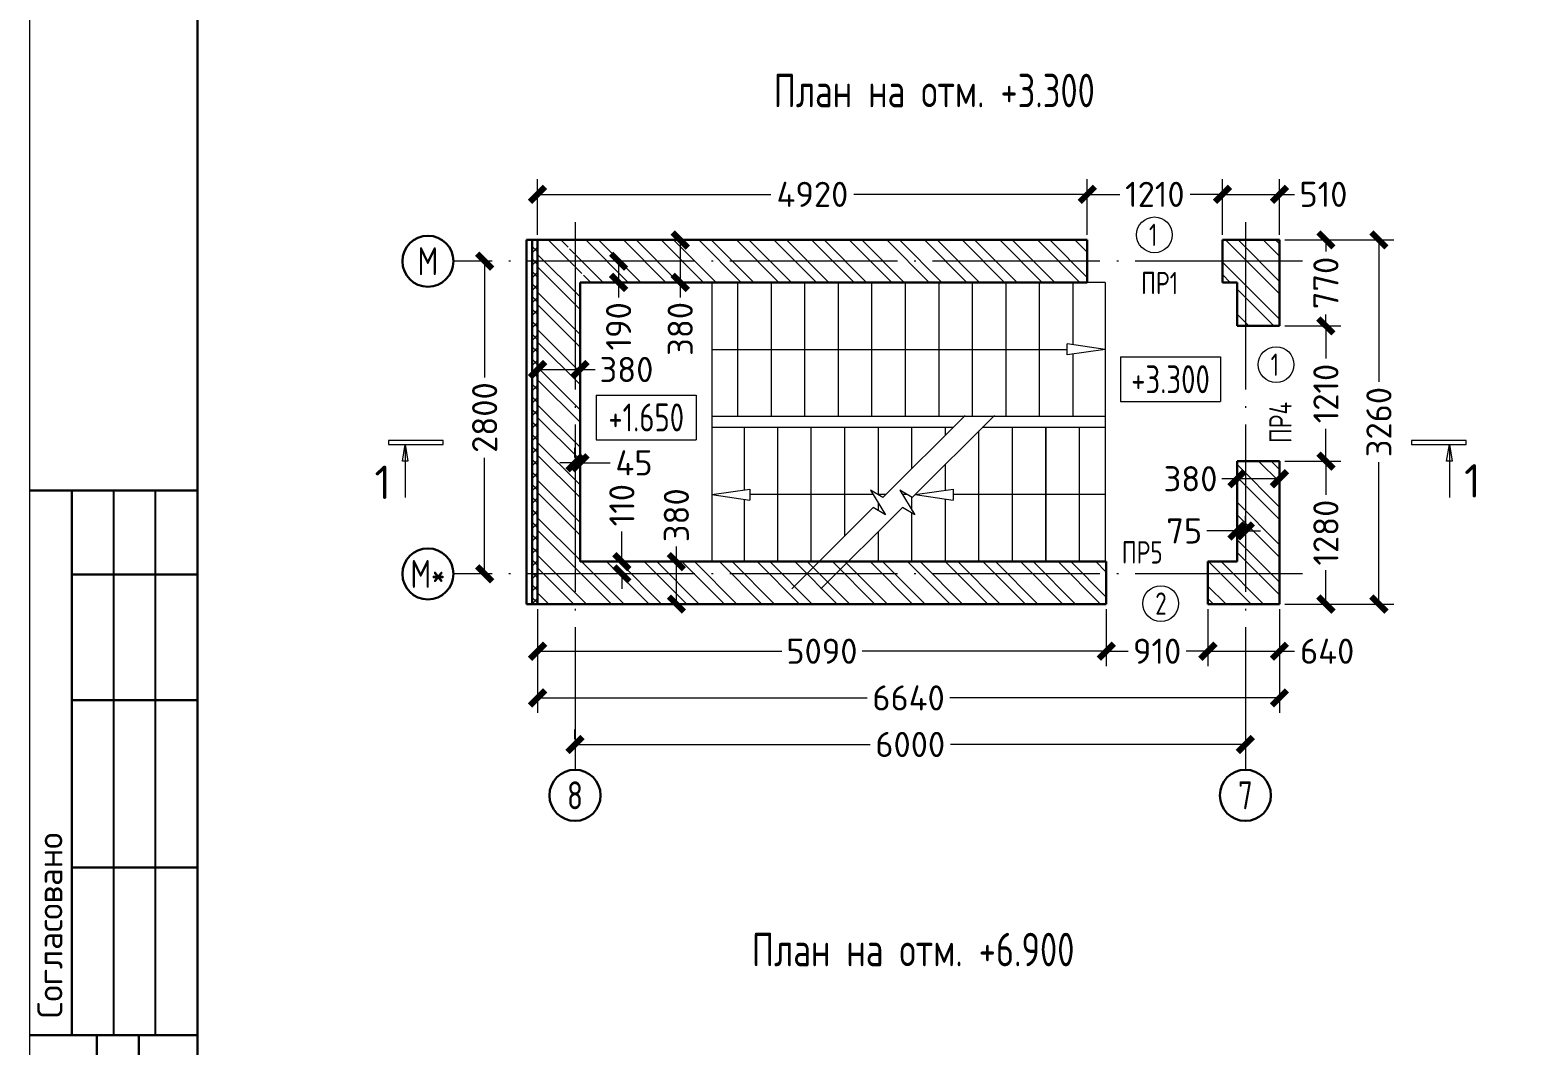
# Model space of a CAD drawing. Extents: x -965262 to 1142518, y -357520 to 71675.
# Drawn here: x 987468 to 1005326, y -231200 to -219070 of the extents above; entities that cross this region are included whole.
import ezdxf

# ---------------------------------------------------------------- set-up
doc = ezdxf.new("R2010")
doc.units = 0
doc.header["$LTSCALE"] = 10
doc.linetypes.add('DOTE', pattern=[2.42, 2, -0.2, 0.02, -0.2])
doc.layers.get('0').update_dxf_attribs({"linetype": 'CONTINUOUS', "lineweight": 30})
doc.layers.get('Defpoints').update_dxf_attribs({"linetype": 'CONTINUOUS'})
doc.layers.add('DOTE', color=7, linetype='DOTE', lineweight=9)
doc.styles.add('GOST 2.304', font='isocpeur.ttf', dxfattribs={"width": 0.75, "height": 250})
doc.styles.get("Standard").update_dxf_attribs({"font": 'isocpeur.ttf', "height": 300})
doc.dimstyles.get("Standard").update_dxf_attribs({"dimscale": 100, "dimtxt": 300, "dimasz": 1.8, "dimexe": 1.8, "dimexo": 0.625, "dimgap": 0.9, "dimtad": 0, "dimdec": 0, "dimzin": 0, "dimdsep": 46, "dimtxsty": 'Standard', "dimblk": 'ARCHTICK', "dimcen": 0.9, "dimclrd": 256, "dimclre": 256, "dimclrt": 256, "dimadec": 0, "dimazin": 0, "dimtfac": 1, "dimtdec": 0, "dimtofl": 0, "dimtmove": 0, "dimatfit": 3, "dimfxl": 1, "dimtolj": 1, "dimtzin": 0, "dimlwd": 15, "dimlwe": 15, "dimarcsym": 0})

# ---------------------------------------------------------------- blocks, each defined once
blk = doc.blocks.new('_ArchTick')
at = {"color": 0, "linetype": 'ByBlock', "lineweight": 0, "const_width": 0.4}
blk.add_lwpolyline([(-0.5, -0.5), (0.5, 0.5)], dxfattribs=at)
blk = doc.blocks.new('*D2261')
at = {"lineweight": 15, "transparency": 16777216}
for p, q in [((995172, -221581), (995055, -221581)), ((995235, -221581), (995235, -222088)), ((995172, -222088), (995055, -222088)), ((995235, -222088), (995235, -222268))]:
    blk.add_line(p, q, dxfattribs=at)
at = {"layer": 'Defpoints', "color": 0, "lineweight": 15, "transparency": 16777216}
for p in [(995235, -221581), (995235, -221581), (995235, -222088)]:
    blk.add_point(p, dxfattribs=at)
at = {"lineweight": 15, "transparency": 16777216, "xscale": 180, "yscale": 180, "zscale": 180}
for p, rotation in [((995235, -221581), 90), ((995235, -222088), 270)]:
    blk.add_blockref('_ArchTick', p, dxfattribs=dict(at, rotation=rotation))
at = {"lineweight": 15, "transparency": 16777216, "insert": (995235, -222643), "char_height": 300, "attachment_point": 5, "rotation": 90}
blk.add_mtext('\\A1;380', dxfattribs=at)
blk = doc.blocks.new('*D2291')
at = {"lineweight": 15, "transparency": 16777216}
for p, q in [((994437, -221834), (994319, -221834)), ((994499, -221834), (994499, -222087)), ((994437, -222087), (994319, -222087)), ((994499, -222087), (994499, -222267))]:
    blk.add_line(p, q, dxfattribs=at)
at = {"layer": 'Defpoints', "color": 0, "lineweight": 15, "transparency": 16777216}
for p in [(994499, -221834), (994499, -221834), (994499, -222087)]:
    blk.add_point(p, dxfattribs=at)
at = {"lineweight": 15, "transparency": 16777216, "xscale": 180, "yscale": 180, "zscale": 180}
for p, rotation in [((994499, -221834), 90), ((994499, -222087), 270)]:
    blk.add_blockref('_ArchTick', p, dxfattribs=dict(at, rotation=rotation))
at = {"lineweight": 15, "transparency": 16777216, "insert": (994499, -222612), "char_height": 300, "attachment_point": 5, "rotation": 90}
blk.add_mtext('\\A1;190', dxfattribs=at)
blk = doc.blocks.new('*D2292')
at = {"lineweight": 15, "transparency": 16777216}
for p, q in [((994538, -225424), (994538, -225064)), ((994476, -225424), (994358, -225424)), ((994476, -225570), (994358, -225570)), ((994538, -225570), (994538, -225750))]:
    blk.add_line(p, q, dxfattribs=at)
at = {"layer": 'Defpoints', "color": 0, "lineweight": 15, "transparency": 16777216}
for p in [(994538, -225424), (994538, -225424), (994538, -225570, -4350)]:
    blk.add_point(p, dxfattribs=at)
at = {"lineweight": 15, "transparency": 16777216, "xscale": 180, "yscale": 180, "zscale": 180}
for p, rotation in [((994538, -225424), 270), ((994538, -225570), 90)]:
    blk.add_blockref('_ArchTick', p, dxfattribs=dict(at, rotation=rotation))
at = {"lineweight": 15, "transparency": 16777216, "insert": (994538, -224749), "char_height": 300, "attachment_point": 5, "rotation": 90}
blk.add_mtext('\\A1;110', dxfattribs=at)
blk = doc.blocks.new('*D2295')
at = {"lineweight": 15, "transparency": 16777216}
for p, q in [((993531, -223065), (993531, -222948)), ((994038, -223065), (994038, -222948)), ((993531, -223128), (994038, -223128)), ((994038, -223128), (994218, -223128))]:
    blk.add_line(p, q, dxfattribs=at)
at = {"layer": 'Defpoints', "color": 0, "lineweight": 15, "transparency": 16777216}
for p in [(993531, -223128), (993531, -223128), (994038, -223128)]:
    blk.add_point(p, dxfattribs=at)
at = {"lineweight": 15, "transparency": 16777216, "xscale": 180, "yscale": 180, "zscale": 180, "rotation": 180}
blk.add_blockref('_ArchTick', (993531, -223128), dxfattribs=at)
at = {"lineweight": 15, "transparency": 16777216, "xscale": 180, "yscale": 180, "zscale": 180}
blk.add_blockref('_ArchTick', (994038, -223128), dxfattribs=at)
at = {"lineweight": 15, "transparency": 16777216, "insert": (994593, -223128), "char_height": 300, "attachment_point": 5}
blk.add_mtext('\\A1;380', dxfattribs=at)
blk = doc.blocks.new('*D2293')
at = {"lineweight": 15, "ltscale": 10, "transparency": 16777216}
for p, q in [((1001885, -224995), (1001885, -224877)), ((1001985, -224995), (1001985, -224877)), ((1001885, -225057), (1001525, -225057)), ((1001985, -225057), (1002165, -225057))]:
    blk.add_line(p, q, dxfattribs=at)
at = {"layer": 'Defpoints', "color": 0, "lineweight": 15, "ltscale": 10, "transparency": 16777216}
for p in [(1001885, -225057), (1001985, -225057), (1001985, -225057)]:
    blk.add_point(p, dxfattribs=at)
at = {"lineweight": 15, "ltscale": 10, "transparency": 16777216, "xscale": 180, "yscale": 180, "zscale": 180}
blk.add_blockref('_ArchTick', (1001885, -225057), dxfattribs=at)
at = {"lineweight": 15, "ltscale": 10, "transparency": 16777216, "xscale": 180, "yscale": 180, "zscale": 180, "rotation": 180}
blk.add_blockref('_ArchTick', (1001985, -225057), dxfattribs=at)
at = {"lineweight": 15, "ltscale": 10, "transparency": 16777216, "insert": (1001255, -225057), "char_height": 300, "attachment_point": 5}
blk.add_mtext('\\A1;75', dxfattribs=at)
blk = doc.blocks.new('*D2296')
at = {"lineweight": 15, "ltscale": 10, "transparency": 16777216}
for p, q in [((993978, -224180), (993978, -224063)), ((994038, -224180), (994038, -224063)), ((993978, -224243), (993798, -224243)), ((994038, -224243), (994398, -224243))]:
    blk.add_line(p, q, dxfattribs=at)
at = {"layer": 'Defpoints', "color": 0, "lineweight": 15, "ltscale": 10, "transparency": 16777216}
for p in [(993978, -224243), (994038, -224243), (994038, -224243)]:
    blk.add_point(p, dxfattribs=at)
at = {"lineweight": 15, "ltscale": 10, "transparency": 16777216, "xscale": 180, "yscale": 180, "zscale": 180}
blk.add_blockref('_ArchTick', (993978, -224243), dxfattribs=at)
at = {"lineweight": 15, "ltscale": 10, "transparency": 16777216, "xscale": 180, "yscale": 180, "zscale": 180, "rotation": 180}
blk.add_blockref('_ArchTick', (994038, -224243), dxfattribs=at)
at = {"lineweight": 15, "ltscale": 10, "transparency": 16777216, "insert": (994683, -224243), "char_height": 300, "attachment_point": 5}
blk.add_mtext('\\A1;45', dxfattribs=at)
blk = doc.blocks.new('*D2297')
at = {"lineweight": 15, "transparency": 16777216}
for p, q in [((1002455, -224223), (1003127, -224223)), ((1002947, -224223), (1002947, -224627)), ((1002947, -225931), (1002947, -225527)), ((1002455, -225931), (1003127, -225931))]:
    blk.add_line(p, q, dxfattribs=at)
at = {"layer": 'Defpoints', "color": 0, "lineweight": 15, "transparency": 16777216}
for p in [(1002392, -224223, -2413), (1002947, -224223), (1002392, -225931, -2413)]:
    blk.add_point(p, dxfattribs=at)
at = {"lineweight": 15, "transparency": 16777216, "xscale": 180, "yscale": 180, "zscale": 180}
for p, rotation in [((1002947, -224223), 90), ((1002947, -225931), 270)]:
    blk.add_blockref('_ArchTick', p, dxfattribs=dict(at, rotation=rotation))
at = {"lineweight": 15, "transparency": 16777216, "insert": (1002947, -225077), "char_height": 300, "attachment_point": 5, "rotation": 90}
blk.add_mtext('\\A1;1280', dxfattribs=at)
blk = doc.blocks.new('*D2303')
at = {"lineweight": 15, "ltscale": 10, "transparency": 16777216}
for p, q in [((993531, -221518), (993531, -220855)), ((1000097, -221518), (1000097, -220855)), ((993531, -221035), (996319, -221035)), ((1000097, -221035), (997309, -221035))]:
    blk.add_line(p, q, dxfattribs=at)
at = {"layer": 'Defpoints', "color": 0, "lineweight": 15, "ltscale": 10, "transparency": 16777216}
for p in [(1000097, -221035), (993531, -221580, -2413), (1000097, -221580)]:
    blk.add_point(p, dxfattribs=at)
at = {"lineweight": 15, "ltscale": 10, "transparency": 16777216, "xscale": 180, "yscale": 180, "zscale": 180, "rotation": 180}
blk.add_blockref('_ArchTick', (993531, -221035), dxfattribs=at)
at = {"lineweight": 15, "ltscale": 10, "transparency": 16777216, "xscale": 180, "yscale": 180, "zscale": 180}
blk.add_blockref('_ArchTick', (1000097, -221035), dxfattribs=at)
at = {"lineweight": 15, "ltscale": 10, "transparency": 16777216, "insert": (996814, -221035), "char_height": 300, "attachment_point": 5}
blk.add_mtext('\\A1;4920', dxfattribs=at)
blk = doc.blocks.new('*D2300')
at = {"lineweight": 15, "ltscale": 10, "transparency": 16777216}
for p, q in [((1002455, -221580), (1003760, -221580)), ((1003580, -221580), (1003580, -223276)), ((1003580, -225931), (1003580, -224236)), ((1002455, -225931), (1003760, -225931))]:
    blk.add_line(p, q, dxfattribs=at)
at = {"layer": 'Defpoints', "color": 0, "lineweight": 15, "ltscale": 10, "transparency": 16777216}
for p in [(1002392, -221580, -2413), (1003580, -221580), (1002392, -225931, -2413)]:
    blk.add_point(p, dxfattribs=at)
at = {"lineweight": 15, "ltscale": 10, "transparency": 16777216, "xscale": 180, "yscale": 180, "zscale": 180}
for p, rotation in [((1003580, -221580), 90), ((1003580, -225931), 270)]:
    blk.add_blockref('_ArchTick', p, dxfattribs=dict(at, rotation=rotation))
at = {"lineweight": 15, "ltscale": 10, "transparency": 16777216, "insert": (1003580, -223756), "char_height": 300, "attachment_point": 5, "rotation": 90}
blk.add_mtext('\\A1;3260', dxfattribs=at)
blk = doc.blocks.new('*D2301')
at = {"lineweight": 15, "ltscale": 10, "transparency": 16777216}
for p, q in [((1001711, -221518), (1001711, -220855)), ((1002392, -221518), (1002392, -220855)), ((1001711, -221035), (1002392, -221035)), ((1002392, -221035), (1002572, -221035))]:
    blk.add_line(p, q, dxfattribs=at)
at = {"layer": 'Defpoints', "color": 0, "lineweight": 15, "ltscale": 10, "transparency": 16777216}
for p in [(1001711, -221035), (1001711, -221580, -2413), (1002392, -221580, -2413)]:
    blk.add_point(p, dxfattribs=at)
at = {"lineweight": 15, "ltscale": 10, "transparency": 16777216, "xscale": 180, "yscale": 180, "zscale": 180, "rotation": 180}
blk.add_blockref('_ArchTick', (1001711, -221035), dxfattribs=at)
at = {"lineweight": 15, "ltscale": 10, "transparency": 16777216, "xscale": 180, "yscale": 180, "zscale": 180}
blk.add_blockref('_ArchTick', (1002392, -221035), dxfattribs=at)
at = {"lineweight": 15, "ltscale": 10, "transparency": 16777216, "insert": (1002917, -221035), "char_height": 300, "attachment_point": 5}
blk.add_mtext('\\A1;510', dxfattribs=at)
blk = doc.blocks.new('*D2262')
at = {"lineweight": 15, "transparency": 16777216}
for p, q in [((992836, -221834), (992719, -221834)), ((992899, -221834), (992899, -223222)), ((992899, -225570), (992899, -224182)), ((992836, -225570), (992719, -225570))]:
    blk.add_line(p, q, dxfattribs=at)
at = {"layer": 'Defpoints', "color": 0, "lineweight": 15, "transparency": 16777216}
for p in [(992899, -221834), (992899, -225570), (992899, -225570)]:
    blk.add_point(p, dxfattribs=at)
at = {"lineweight": 15, "transparency": 16777216, "xscale": 180, "yscale": 180, "zscale": 180}
for p, rotation in [((992899, -221834), 90), ((992899, -225570), 270)]:
    blk.add_blockref('_ArchTick', p, dxfattribs=dict(at, rotation=rotation))
at = {"lineweight": 15, "transparency": 16777216, "insert": (992899, -223702), "char_height": 300, "attachment_point": 5, "rotation": 90}
blk.add_mtext('\\A1;2800', dxfattribs=at)
blk = doc.blocks.new('*D2304')
at = {"lineweight": 15, "transparency": 16777216}
for p, q in [((993978, -227546), (993978, -227428)), ((993978, -227608), (997502, -227608)), ((1001985, -227608), (998462, -227608)), ((1001985, -227664), (1001985, -227788))]:
    blk.add_line(p, q, dxfattribs=at)
at = {"layer": 'Defpoints', "color": 0, "lineweight": 15, "transparency": 16777216}
for p in [(993978, -227608), (1001985, -227602), (1001985, -227608)]:
    blk.add_point(p, dxfattribs=at)
at = {"lineweight": 15, "transparency": 16777216, "xscale": 180, "yscale": 180, "zscale": 180, "rotation": 180}
blk.add_blockref('_ArchTick', (993978, -227608), dxfattribs=at)
at = {"lineweight": 15, "transparency": 16777216, "xscale": 180, "yscale": 180, "zscale": 180}
blk.add_blockref('_ArchTick', (1001985, -227608), dxfattribs=at)
at = {"lineweight": 15, "transparency": 16777216, "insert": (997982, -227608), "char_height": 300, "attachment_point": 5}
blk.add_mtext('\\A1;6000', dxfattribs=at)
blk = doc.blocks.new('*D2305')
at = {"lineweight": 15, "ltscale": 10, "transparency": 16777216}
for p, q in [((993531, -225993), (993531, -226674)), ((1000324, -225993), (1000324, -226674)), ((993531, -226494), (996447, -226494)), ((1000324, -226494), (997407, -226494))]:
    blk.add_line(p, q, dxfattribs=at)
at = {"layer": 'Defpoints', "color": 0, "lineweight": 15, "ltscale": 10, "transparency": 16777216}
for p in [(993531, -225931, -2413), (1000324, -225931, -2413), (1000324, -226494)]:
    blk.add_point(p, dxfattribs=at)
at = {"lineweight": 15, "ltscale": 10, "transparency": 16777216, "xscale": 180, "yscale": 180, "zscale": 180, "rotation": 180}
blk.add_blockref('_ArchTick', (993531, -226494), dxfattribs=at)
at = {"lineweight": 15, "ltscale": 10, "transparency": 16777216, "xscale": 180, "yscale": 180, "zscale": 180}
blk.add_blockref('_ArchTick', (1000324, -226494), dxfattribs=at)
at = {"lineweight": 15, "ltscale": 10, "transparency": 16777216, "insert": (996927, -226494), "char_height": 300, "attachment_point": 5}
blk.add_mtext('\\A1;5090', dxfattribs=at)
blk = doc.blocks.new('*D2302')
at = {"lineweight": 15, "ltscale": 10, "transparency": 16777216}
for p, q in [((1000097, -221518), (1000097, -220855)), ((1001711, -221518), (1001711, -220855)), ((1000097, -221035), (1000484, -221035)), ((1001711, -221035), (1001324, -221035))]:
    blk.add_line(p, q, dxfattribs=at)
at = {"layer": 'Defpoints', "color": 0, "lineweight": 15, "ltscale": 10, "transparency": 16777216}
for p in [(1000097, -221035), (1000097, -221580, -2413), (1001711, -221580, -2413)]:
    blk.add_point(p, dxfattribs=at)
at = {"lineweight": 15, "ltscale": 10, "transparency": 16777216, "xscale": 180, "yscale": 180, "zscale": 180, "rotation": 180}
blk.add_blockref('_ArchTick', (1000097, -221035), dxfattribs=at)
at = {"lineweight": 15, "ltscale": 10, "transparency": 16777216, "xscale": 180, "yscale": 180, "zscale": 180}
blk.add_blockref('_ArchTick', (1001711, -221035), dxfattribs=at)
at = {"lineweight": 15, "ltscale": 10, "transparency": 16777216, "insert": (1000904, -221035), "char_height": 300, "attachment_point": 5}
blk.add_mtext('\\A1;1210', dxfattribs=at)
blk = doc.blocks.new('*D2307')
at = {"lineweight": 15, "ltscale": 10, "transparency": 16777216}
for p, q in [((1001538, -225993), (1001538, -226674)), ((1002392, -225993), (1002392, -226674)), ((1001538, -226494), (1002392, -226494)), ((1002392, -226494), (1002572, -226494))]:
    blk.add_line(p, q, dxfattribs=at)
at = {"layer": 'Defpoints', "color": 0, "lineweight": 15, "ltscale": 10, "transparency": 16777216}
for p in [(1001538, -225931, -2413), (1002392, -225931, -2413), (1002392, -226494)]:
    blk.add_point(p, dxfattribs=at)
at = {"lineweight": 15, "ltscale": 10, "transparency": 16777216, "xscale": 180, "yscale": 180, "zscale": 180, "rotation": 180}
blk.add_blockref('_ArchTick', (1001538, -226494), dxfattribs=at)
at = {"lineweight": 15, "ltscale": 10, "transparency": 16777216, "xscale": 180, "yscale": 180, "zscale": 180}
blk.add_blockref('_ArchTick', (1002392, -226494), dxfattribs=at)
at = {"lineweight": 15, "ltscale": 10, "transparency": 16777216, "insert": (1002962, -226494), "char_height": 300, "attachment_point": 5}
blk.add_mtext('\\A1;640', dxfattribs=at)
blk = doc.blocks.new('*D2308')
at = {"lineweight": 15, "ltscale": 10, "transparency": 16777216}
for p, q in [((993531, -225993), (993531, -227232)), ((1002392, -225993), (1002392, -227232)), ((993531, -227052), (997467, -227052)), ((1002392, -227052), (998457, -227052))]:
    blk.add_line(p, q, dxfattribs=at)
at = {"layer": 'Defpoints', "color": 0, "lineweight": 15, "ltscale": 10, "transparency": 16777216}
for p in [(993531, -225931, -2413), (1002392, -225931, -2413), (1002392, -227052)]:
    blk.add_point(p, dxfattribs=at)
at = {"lineweight": 15, "ltscale": 10, "transparency": 16777216, "xscale": 180, "yscale": 180, "zscale": 180, "rotation": 180}
blk.add_blockref('_ArchTick', (993531, -227052), dxfattribs=at)
at = {"lineweight": 15, "ltscale": 10, "transparency": 16777216, "xscale": 180, "yscale": 180, "zscale": 180}
blk.add_blockref('_ArchTick', (1002392, -227052), dxfattribs=at)
at = {"lineweight": 15, "ltscale": 10, "transparency": 16777216, "insert": (997962, -227052), "char_height": 300, "attachment_point": 5}
blk.add_mtext('\\A1;6640', dxfattribs=at)
blk = doc.blocks.new('*D2260')
at = {"lineweight": 15, "transparency": 16777216}
for p, q in [((995189, -225424), (995189, -225244)), ((995126, -225424), (995009, -225424)), ((995189, -225931), (995189, -225424)), ((995126, -225931), (995009, -225931))]:
    blk.add_line(p, q, dxfattribs=at)
at = {"layer": 'Defpoints', "color": 0, "lineweight": 15, "transparency": 16777216}
for p in [(995189, -225424), (995189, -225931), (995189, -225931)]:
    blk.add_point(p, dxfattribs=at)
at = {"lineweight": 15, "transparency": 16777216, "xscale": 180, "yscale": 180, "zscale": 180}
for p, rotation in [((995189, -225424), 90), ((995189, -225931), 270)]:
    blk.add_blockref('_ArchTick', p, dxfattribs=dict(at, rotation=rotation))
at = {"lineweight": 15, "transparency": 16777216, "insert": (995189, -224869), "char_height": 300, "attachment_point": 5, "rotation": 90}
blk.add_mtext('\\A1;380', dxfattribs=at)
blk = doc.blocks.new('*D2294')
at = {"lineweight": 15, "ltscale": 10, "transparency": 16777216}
for p, q in [((1001885, -224370), (1001885, -224253)), ((1002392, -224370), (1002392, -224253)), ((1001885, -224433), (1001705, -224433)), ((1002392, -224433), (1001885, -224433))]:
    blk.add_line(p, q, dxfattribs=at)
at = {"layer": 'Defpoints', "color": 0, "lineweight": 15, "ltscale": 10, "transparency": 16777216}
for p in [(1001885, -224433), (1001885, -224433), (1002392, -224433)]:
    blk.add_point(p, dxfattribs=at)
at = {"lineweight": 15, "ltscale": 10, "transparency": 16777216, "xscale": 180, "yscale": 180, "zscale": 180, "rotation": 180}
blk.add_blockref('_ArchTick', (1001885, -224433), dxfattribs=at)
at = {"lineweight": 15, "ltscale": 10, "transparency": 16777216, "xscale": 180, "yscale": 180, "zscale": 180}
blk.add_blockref('_ArchTick', (1002392, -224433), dxfattribs=at)
at = {"lineweight": 15, "ltscale": 10, "transparency": 16777216, "insert": (1001330, -224433), "char_height": 300, "attachment_point": 5}
blk.add_mtext('\\A1;380', dxfattribs=at)
blk = doc.blocks.new('*D2299')
at = {"lineweight": 15, "ltscale": 10, "transparency": 16777216}
for p, q in [((1002455, -221580), (1003127, -221580)), ((1002947, -221580), (1002947, -221719)), ((1002947, -222608), (1002947, -222469)), ((1002455, -222608), (1003127, -222608))]:
    blk.add_line(p, q, dxfattribs=at)
at = {"layer": 'Defpoints', "color": 0, "lineweight": 15, "ltscale": 10, "transparency": 16777216}
for p in [(1002392, -221580, -2413), (1002947, -221580), (1002392, -222608, -2413)]:
    blk.add_point(p, dxfattribs=at)
at = {"lineweight": 15, "ltscale": 10, "transparency": 16777216, "xscale": 180, "yscale": 180, "zscale": 180}
for p, rotation in [((1002947, -221580), 90), ((1002947, -222608), 270)]:
    blk.add_blockref('_ArchTick', p, dxfattribs=dict(at, rotation=rotation))
at = {"lineweight": 15, "ltscale": 10, "transparency": 16777216, "insert": (1002947, -222094), "char_height": 300, "attachment_point": 5, "rotation": 90}
blk.add_mtext('\\A1;770', dxfattribs=at)
blk = doc.blocks.new('*D2298')
at = {"lineweight": 15, "ltscale": 10, "transparency": 16777216}
for p, q in [((1002455, -222608), (1003127, -222608)), ((1002947, -222608), (1002947, -222995)), ((1002947, -224223), (1002947, -223835)), ((1002455, -224223), (1003127, -224223))]:
    blk.add_line(p, q, dxfattribs=at)
at = {"layer": 'Defpoints', "color": 0, "lineweight": 15, "ltscale": 10, "transparency": 16777216}
for p in [(1002392, -222608, -2413), (1002947, -222608), (1002392, -224223, -2413)]:
    blk.add_point(p, dxfattribs=at)
at = {"lineweight": 15, "ltscale": 10, "transparency": 16777216, "xscale": 180, "yscale": 180, "zscale": 180}
for p, rotation in [((1002947, -222608), 90), ((1002947, -224223), 270)]:
    blk.add_blockref('_ArchTick', p, dxfattribs=dict(at, rotation=rotation))
at = {"lineweight": 15, "ltscale": 10, "transparency": 16777216, "insert": (1002947, -223415), "char_height": 300, "attachment_point": 5, "rotation": 90}
blk.add_mtext('\\A1;1210', dxfattribs=at)
blk = doc.blocks.new('*D2306')
at = {"lineweight": 15, "ltscale": 10, "transparency": 16777216}
for p, q in [((1000324, -225993), (1000324, -226674)), ((1001538, -225993), (1001538, -226674)), ((1000324, -226494), (1000586, -226494)), ((1001538, -226494), (1001276, -226494))]:
    blk.add_line(p, q, dxfattribs=at)
at = {"layer": 'Defpoints', "color": 0, "lineweight": 15, "ltscale": 10, "transparency": 16777216}
for p in [(1000324, -225931, -2413), (1001538, -225931, -2413), (1001538, -226494)]:
    blk.add_point(p, dxfattribs=at)
at = {"lineweight": 15, "ltscale": 10, "transparency": 16777216, "xscale": 180, "yscale": 180, "zscale": 180, "rotation": 180}
blk.add_blockref('_ArchTick', (1000324, -226494), dxfattribs=at)
at = {"lineweight": 15, "ltscale": 10, "transparency": 16777216, "xscale": 180, "yscale": 180, "zscale": 180}
blk.add_blockref('_ArchTick', (1001538, -226494), dxfattribs=at)
at = {"lineweight": 15, "ltscale": 10, "transparency": 16777216, "insert": (1000931, -226494), "char_height": 300, "attachment_point": 5}
blk.add_mtext('\\A1;910', dxfattribs=at)

msp = doc.modelspace()

# ---------------------------------------------------------------- hatches: boundary and pattern name
at = {"lineweight": 15, "ltscale": 10}
h = msp.add_hatch(dxfattribs=at)
h.set_pattern_fill('ANSI37', color=256, scale=33.361392, style=0)
h.set_pattern_definition([(45, (1125398.93, -108373.64), (-74.89846, 74.89846), []), (135, (1125398.93, -108373.64), (-74.89846, -74.89846), [])])
h.paths.add_polyline_path([(993531.3, -221580.4), (993464.6, -221580.4), (993464.6, -221833.9), (993531.3, -221833.9)])
h.paths.add_polyline_path([(993531.3, -221833.9), (993464.6, -221833.9), (993464.6, -225570.4), (993531.3, -225570.4)])
h.paths.add_polyline_path([(993531.3, -225570.4), (993464.6, -225570.4), (993464.6, -225930.7), (993531.3, -225930.7)])
at = {"lineweight": 15}
h = msp.add_hatch(dxfattribs=at)
h.set_pattern_fill('ANSI32', color=256, scale=33.361392, angle=90, style=0)
h.set_pattern_definition([(135, (1125398.93, -96719.17), (-224.6954, -224.6954), []), (135, (1125398.93, -96569.37), (-224.6954, -224.6954), [])])
h.paths.add_polyline_path([(1001985.1, -221667.1), (1001818.2, -221667.1), (1001818.2, -221685.8), (1001979, -221685.8), (1001979, -221833.9), (1001985.1, -221833.9)], flags=0)
h.paths.add_polyline_path([(1002151.9, -221667.1), (1001985.1, -221667.1), (1001985.1, -221833.9), (1001991.1, -221833.9), (1001991.1, -221685.8), (1002151.9, -221685.8)], flags=0)
h.paths.add_polyline_path([(1001985.1, -221833.9), (1001979, -221833.9), (1001979, -221982), (1001818.2, -221982), (1001818.2, -222000.7), (1001985.1, -222000.7)], flags=0)
h.paths.add_polyline_path([(1002151.9, -221982), (1001991.1, -221982), (1001991.1, -221833.9), (1001985.1, -221833.9), (1001985.1, -222000.7), (1002151.9, -222000.7)], flags=0)
h.paths.add_polyline_path([(993978.3, -222421.1), (993531.3, -222421.1), (993531.3, -222434.4), (993978.3, -222434.4)], flags=16)
h.paths.add_polyline_path([(994038.4, -222421.1), (993978.3, -222421.1), (993978.3, -222434.4), (994038.4, -222434.4)], flags=17)
h.paths.add_polyline_path([(993978.3, -225076.6), (993531.3, -225076.6), (993531.3, -225090), (993978.3, -225090)], flags=16)
h.paths.add_polyline_path([(994038.4, -225076.6), (993978.3, -225076.6), (993978.3, -225090), (994038.4, -225090)], flags=17)
h.paths.add_polyline_path([(1002392.1, -223642.1), (1001985.1, -223642.1), (1001985.1, -223648.8), (1002392.1, -223648.8)], flags=17)
h.paths.add_polyline_path([(1001985.1, -223642.1), (1001885, -223642.1), (1001885, -223648.8), (1001985.1, -223648.8)], flags=16)
h.paths.add_polyline_path([(1002392.1, -225243.4), (1001985.1, -225243.4), (1001985.1, -225250.1), (1002392.1, -225250.1)], flags=17)
h.paths.add_polyline_path([(1001985.1, -225243.4), (1001885, -225243.4), (1001885, -225250.1), (1001985.1, -225250.1)], flags=16)
h.paths.add_polyline_path([(993531.3, -225930.7), (1002392.1, -225930.7), (1002392.1, -225243.4), (1001885, -225243.4), (1001885, -225423.6), (994038.4, -225423.6), (994038.4, -222087.5), (1001885, -222087.5), (1001885, -223642.1), (1002392.1, -223642.1), (1002392.1, -221580.4), (1002285.3, -221580.4), (993531.3, -221580.4)])
h.paths.add_polyline_path([(994145.1, -222000.7), (993811.5, -222000.7), (993811.5, -221982), (993945.6, -221982, 0.4142136), (993972.3, -221955.3), (993972.3, -221712.5, 0.4142136), (993945.6, -221685.8), (993811.5, -221685.8), (993811.5, -221667.1), (994145.1, -221667.1), (994145.1, -221685.8), (994011, -221685.8, 0.4142136), (993984.3, -221712.5), (993984.3, -221955.3, 0.4142136), (994011, -221982), (994145.1, -221982)], flags=16)
h.paths.add_polyline_path([(1001818.2, -222000.7), (1001818.2, -221982), (1001979, -221982), (1001979, -221685.8), (1001818.2, -221685.8), (1001818.2, -221667.1), (1002151.9, -221667.1), (1002151.9, -221685.8), (1001991.1, -221685.8), (1001991.1, -221982), (1002151.9, -221982), (1002151.9, -222000.7)], flags=16)
h.paths.add_polyline_path([(1002392.1, -223648.8), (1001885, -223648.8), (1001885, -223635.4), (1002392.1, -223635.4)], flags=17)
h.paths.add_polyline_path([(1001885, -225250.1), (1002392.1, -225250.1), (1002392.1, -223635.4), (1001885, -223635.4)], flags=17)
h.paths.add_polyline_path([(994038.4, -225090), (993531.3, -225090), (993531.3, -222421.1), (994038.4, -222421.1)])
h.paths.add_polyline_path([(994038.4, -225076.6), (993531.3, -225076.6), (993531.3, -222434.4), (994038.4, -222434.4)], flags=17)
h.paths.add_polyline_path([(1001711.5, -222087.5), (1000096.8, -222087.5), (1000096.8, -221580.4), (1001711.5, -221580.4)])
h.paths.add_polyline_path([(1001538, -225930.7), (1000323.7, -225930.7), (1000323.7, -225423.6), (1001538, -225423.6)])
h.paths.add_polyline_path([(1002392.1, -224222.6), (1001885, -224222.6), (1001885, -222607.9), (1002392.1, -222607.9)])

# ---------------------------------------------------------------- linework, layer by layer
at = {"extrusion": (0, 0, -1)}
for p, q in [((993397.8, -225930.7, 14151.9), (993397.8, -221580.4, 14151.9)), ((993464.6, -225930.7, 14151.9), (993464.6, -221580.4, 14151.9)), ((993531.3, -221580.4, 14151.9), (1000096.8, -221580.4, 14151.9)), ((993531.3, -225930.7, 14151.9), (993531.3, -221580.4, 14151.9)), ((1000096.8, -221580.4, 14151.9), (1000096.8, -222087.5, 14151.9)), ((1001711.5, -221580.4, 14151.9), (1002392.1, -221580.4, 14151.9)), ((1001711.5, -221580.4, 14151.9), (1001711.5, -222087.5, 14151.9)), ((1002392.1, -221580.4, 14151.9), (1002392.1, -222607.9, 14151.9)), ((1000096.8, -222087.5, 14151.9), (994038.4, -222087.5, 14151.9)), ((994038.4, -222087.5, 14151.9), (994038.4, -225423.6, 14151.9)), ((1001885, -222087.5, 14151.9), (1001711.5, -222087.5, 14151.9)), ((1001885, -222607.9, 14151.9), (1001885, -222087.5, 14151.9)), ((1002392.1, -222607.9, 14151.9), (1001885, -222607.9, 14151.9)), ((1001885, -225423.6, 14151.9), (1001885, -224222.6, 14151.9)), ((1002392.1, -224222.6, 14151.9), (1001885, -224222.6, 14151.9)), ((1002392.1, -224222.6, 14151.9), (1002392.1, -225930.7, 14151.9)), ((994038.4, -225423.6, 14151.9), (1000323.7, -225423.6, 14151.9)), ((1000323.7, -225423.6, 14151.9), (1000323.7, -225930.7, 14151.9)), ((1001538, -225423.6, 14151.9), (1001885, -225423.6, 14151.9)), ((1001538, -225423.6, 14151.9), (1001538, -225930.7, 14151.9)), ((1000323.7, -225930.7, 14151.9), (993531.3, -225930.7, 14151.9)), ((1002392.1, -225930.7, 14151.9), (1001538, -225930.7, 14151.9))]:
    msp.add_line(p, q, dxfattribs=at)
at = {"ltscale": 10}
for p, q in [((993531.3, -221580.4, 14151.9), (993397.8, -221580.4, 14151.9)), ((993531.3, -225930.7, 14151.9), (993397.8, -225930.7, 14151.9))]:
    msp.add_line(p, q, dxfattribs=at)
at = {"lineweight": 0, "ltscale": 200}
for p, q in [((1000310.3, -222087.5, 16565.2), (995613, -222087.5, 16565.2)), ((996800.7, -225423.6, 13461.8), (996800.7, -225419.4, 13461.8))]:
    msp.add_line(p, q, dxfattribs=at)
at = {"lineweight": 15, "extrusion": (0, 0, -1)}
for p, q in [((995613, -222087.5, 14151.9), (995613, -225423.6, 14151.9)), ((995920, -222087.5, 14151.9), (995920, -223688.9, 16565.2)), ((996320.3, -222087.5, 7564.5), (996320.3, -223688.9, 9977.9)), ((996720.6, -222087.5, 10858.2), (996720.6, -223688.9, 13271.5)), ((997121, -222087.5, 14151.9), (997121, -223688.9, 16565.2)), ((997521.3, -222087.5, 17445.5), (997521.3, -223688.9, 19858.9)), ((997921.6, -222087.5, 20739.2), (997921.6, -223688.9, 23152.6)), ((998322, -222087.5, 24032.9), (998322, -223688.9, 26446.2)), ((998722.3, -222087.5, 27326.5), (998722.3, -223688.9, 29739.9)), ((999122.6, -222087.5, 30620.2), (999122.6, -223688.9, 33033.6)), ((999523, -222087.5, 33913.9), (999523, -223688.9, 36327.2)), ((996000, -223822.2, 16565.2), (996000, -224567, 15442.8)), ((996000, -224678.8, 15274.4), (996000, -225423.6, 14151.9))]:
    msp.add_line(p, q, dxfattribs=at)
at = {"lineweight": 15, "ltscale": 10}
for p, q in [((999923.3, -222087.5, 16565.2), (999923.3, -222832.3, 16565.2)), ((1000310.3, -222087.5, 16565.2), (1000310.3, -225423.6, 16565.2)), ((999923.3, -222944.1, 16565.2), (999923.3, -223688.9, 16565.2))]:
    msp.add_line(p, q, dxfattribs=at)
at = {"lineweight": 15}
for p, q in [((999857.5, -222953.6, 16565.2), (999857.5, -222822.8, 16565.2)), ((1000310.3, -222888.2, 16565.2), (999857.5, -222822.8, 16565.2)), ((1000310.3, -222888.2, 16565.2), (999857.5, -222953.6, 16565.2)), ((1000493, -222977.5, 16565.2), (1001688.7, -222977.5, 16565.2)), ((1000493, -222977.5, 16565.2), (1000493, -223511.3, 16565.2)), ((1001688.7, -222977.5, 16565.2), (1001688.7, -223511.3, 16565.2)), ((994230.9, -223433.7, 16565.2), (994230.9, -223967.5, 16565.2)), ((994230.9, -223433.7, 16565.2), (995426.6, -223433.7, 16565.2)), ((995426.6, -223433.7, 16565.2), (995426.6, -223967.5, 16565.2)), ((1000493, -223511.3, 16565.2), (1001688.7, -223511.3, 16565.2)), ((994230.9, -223967.5, 16565.2), (995426.6, -223967.5, 16565.2)), ((995613, -224622.9, 14151.9), (996065.8, -224557.5, 14151.9)), ((995613, -224622.9, 14151.9), (996065.8, -224688.3, 14151.9)), ((996065.8, -224557.5, 14151.9), (996065.8, -224688.3, 14151.9)), ((998040.2, -224622.9, 15362), (998493, -224557.5, 15362)), ((998040.2, -224622.9, 15362), (998493, -224688.3, 15362)), ((998493, -224557.5, 15362), (998493, -224688.3, 15362))]:
    msp.add_line(p, q, dxfattribs=at)
at = {"lineweight": 15, "ltscale": 200}
for p, q in [((995613, -222888.2, 15056.2), (999857.5, -222888.2, 12454.7)), ((1000310.3, -223688.9, 16565.2), (995613, -223688.9, 16565.2)), ((998491.2, -223822.2, 16565.2), (995613, -223822.2, 16565.2)), ((996400.4, -225423.6, 9977.9), (996400.4, -223822.2, 9977.9)), ((996800.7, -225423.6, 13271.5), (996800.7, -223822.2, 13271.5)), ((997201, -225112.4, 16565.2), (997201, -223822.2, 16565.2)), ((997601.4, -224624.3, 17000.3), (997601.4, -223822.2, 19858.9)), ((998001.7, -224311.7, 16565.2), (998001.7, -223822.2, 16565.2)), ((998402, -223911.4, 16565.2), (998402, -223822.2, 16565.2)), ((998802.4, -225423.6, 16565.2), (998802.4, -223860.7, 16565.2)), ((1000310.3, -223822.2, 16565.2), (998840.9, -223822.2, 16565.2)), ((999202.7, -225423.6, 16565.2), (999202.7, -223822.2, 16565.2)), ((999603, -225423.6, 16565.2), (999603, -223822.2, 16565.2)), ((1000003.4, -225423.6, 14151.9), (1000003.4, -223822.2, 16648.4)), ((998402, -224570.6, 16565.2), (998402, -224261, 16565.2)), ((997541.2, -224622.9, 15056.2), (996065.8, -224622.9, 14151.9)), ((997690.5, -224622.9, 15147.7), (997599, -224622.9, 15091.5)), ((997948.6, -224622.9, 15305.8), (997890.9, -224622.9, 15270.5)), ((998001.7, -224807.6, 16565.2), (998001.7, -224654.7, 16565.2)), ((1000310.3, -224622.9, 16809.7), (998493, -224622.9, 15362)), ((997601.4, -224813, 16327.8), (997601.4, -224723.1, 16648.3)), ((998402, -225423.6, 16565.2), (998402, -224675.1, 16565.2)), ((998001.7, -225423.6, 16565.2), (998001.7, -224843.4, 16565.2)), ((997601.4, -225423.6, 14151.9), (997601.4, -225061.7, 15441.6))]:
    msp.add_line(p, q, dxfattribs=at)
at = {"lineweight": 15, "ltscale": 0.3}
msp.add_line((999603, -223822.2, 16565.2), (999603, -225423.6, 16565.2), dxfattribs=at)
at = {"linetype": 'Continuous', "lineweight": 15, "ltscale": 10}
for p, q in [((992404.6, -223977.1, 11008.5), (991749.3, -223977.1, 11008.5)), ((991749.3, -223977.1, 11008.5), (991749.3, -224023.8, 11008.5)), ((991749.3, -224023.8, 11008.5), (992404.6, -224023.8, 11008.5)), ((991915.9, -224224.2, 11008.5), (991949.5, -224023.8, 11008.5)), ((991949.5, -224023.8, 11008.5), (991983, -224224.2, 11008.5)), ((992404.6, -224023.8, 11008.5), (992404.6, -223977.1, 11008.5)), ((1003967.4, -223977.1, 11008.5), (1003967.4, -224023.8, 11008.5)), ((1004622.6, -223977.1, 11008.5), (1003967.4, -223977.1, 11008.5)), ((1003967.4, -224023.8, 11008.5), (1004622.6, -224023.8, 11008.5)), ((1004388.9, -224224.2, 11008.5), (1004422.5, -224023.8, 11008.5)), ((1004422.5, -224023.8, 11008.5), (1004456, -224224.2, 11008.5)), ((1004622.6, -224023.8, 11008.5), (1004622.6, -223977.1, 11008.5)), ((991983, -224224.2, 11008.5), (991915.9, -224224.2, 11008.5)), ((1004456, -224224.2, 11008.5), (1004388.9, -224224.2, 11008.5))]:
    msp.add_line(p, q, dxfattribs=at)
for p, q in [((989469.3, -224574.8, 9801.8), (987467.6, -224574.8, 9801.8)), ((987968, -231080.2, 9801.8), (987968, -224574.8, 9801.8)), ((989469.3, -239587.4, 9801.8), (989469.3, -224574.8, 9801.8)), ((987968, -225575.6, 9801.8), (989469.3, -225575.6, 9801.8)), ((987968, -227076.9, 9801.8), (989469.3, -227076.9, 9801.8)), ((987968, -229078.5, 9801.8), (989469.3, -229078.5, 9801.8)), ((987467.6, -231080.2, 9801.8), (989469.3, -231080.2, 9801.8)), ((988268.3, -239587.4, 9801.8), (988268.3, -231080.2, 9801.8)), ((988768.7, -239587.4, 9801.8), (988768.7, -231080.2, 9801.8))]:
    msp.add_line(p, q)
at = {"lineweight": 25}
for p, q in [((988468.5, -231080.2, 9801.8), (988468.5, -224574.8, 9801.8)), ((988968.9, -231080.2, 9801.8), (988968.9, -224574.8, 9801.8))]:
    msp.add_line(p, q, dxfattribs=at)
at = {"lineweight": 0, "ltscale": 10, "elevation": 9801.8}
msp.add_lwpolyline([(987467.6, -198052.5), (1046917.6, -198052.5), (1046917.6, -240087.8), (987467.6, -240087.8)], close=True, dxfattribs=at)
at = {"ltscale": 0.1, "elevation": 9801.8}
msp.add_lwpolyline([(989469.3, -239587.4), (1046417.2, -239587.4), (1046417.2, -198552.9), (989469.3, -198552.9), (989469.3, -239587.4)], close=True, dxfattribs=at)
at = {"color": 5, "lineweight": 15, "ltscale": 100, "elevation": 15660.9}
for points in [[(998637.4, -223676), (997656.2, -224657.2), (997508.8, -224568.8), (997685.7, -224863.6), (997538.3, -224775.2), (996566.1, -225747.3)], [(998987, -223676), (998005.8, -224657.2), (997858.4, -224568.8), (998035.3, -224863.6), (997887.9, -224775.2), (996915.7, -225747.3)]]:
    msp.add_lwpolyline(points, dxfattribs=at)
at = {"linetype": 'Continuous', "lineweight": 15, "ltscale": 10, "extrusion": (1, 0, 0)}
for elevation in [991949.5, 1004422.5]:
    msp.add_lwpolyline([(-224023.8, 11008.5), (-224657.6, 11008.5)], dxfattribs=dict(at, elevation=elevation))
at = {"lineweight": 15}
for centre in [(1000898.5, -221518.9, 9801.8), (1002352, -223069.7, 9801.8), (1000974, -225924.3, 9801.8)]:
    msp.add_circle(centre, 213.5, dxfattribs=at)
for centre in [(992221, -221833.9, 12215.2), (992221, -225570.4, 12215.2), (993978.3, -228215.8, 12215.2), (1001985.1, -228215.8, 12215.2)]:
    msp.add_circle(centre, 305)
at = {"layer": 'DOTE', "lineweight": 9, "ltscale": 100, "extrusion": (0, -1, 0)}
for p, q in [((993978.3, -221366.3, 12215.2), (993978.3, -227910.8, 12215.2)), ((1001985.1, -221366.3, 12215.2), (1001985.1, -227910.8, 12215.2))]:
    msp.add_line(p, q, dxfattribs=at)
at = {"layer": 'DOTE', "lineweight": 9, "ltscale": 100}
for p, q in [((1002668.3, -221833.9, 12215.2), (992526, -221833.9, 12215.2)), ((1002668.3, -225570.4, 12215.2), (992526, -225570.4, 12215.2))]:
    msp.add_line(p, q, dxfattribs=at)

# ---------------------------------------------------------------- texts
at = {"width": 0.75}
for s, p in [('План на отм. +3.300', (996350.1, -219994.6, 14151.9)), ('План на отм. +6.900', (996090.1, -230258.4, 743.6))]:
    msp.add_text(s, height=400.337, dxfattribs=at).set_placement(p)
at = {"color": 4, "lineweight": 0, "width": 0.75}
for s, height, p in [('1', 266.9, (1000833, -221653.1, 9801.8)), ('ПР1', 266.89, (1000739.4, -222228.3, 9801.8)), ('1', 266.9, (1002286.5, -223203.9, 9801.8)), ('ПР5', 266.89, (1000508.7, -225446.3, 9801.8)), ('2', 266.9, (1000908.4, -226058.4, 9801.8))]:
    msp.add_text(s, height=height, dxfattribs=at).set_placement(p)
msp.add_text('ПР4', height=266.89, rotation=90, dxfattribs=at).set_placement((1002537.8, -224007.1, 9801.8))
at = {"lineweight": 25, "style": 'GOST 2.304'}
msp.add_text('Согласовано', height=300.253, rotation=90, dxfattribs=at).set_placement((987856.1, -230880.1, 9801.8))
at = {"ltscale": 100, "width": 762.561, "attachment_point": 5, "style": 'GOST 2.304'}
for s, insert, char_height in [('М', (992221, -221833.9, 12215.2), 333.6), ('М*', (992221, -225570.4, 12215.2), 333.62), ('8', (993978.3, -228215.8, 12215.2), 333.6), ('7', (1001985.1, -228215.8, 12215.2), 333.6)]:
    msp.add_mtext(s, dxfattribs=dict(at, insert=insert, char_height=char_height))
at = {"lineweight": 15, "char_height": 333.61, "width": 1494.59, "attachment_point": 5, "style": 'GOST 2.304'}
for s, insert in [('\\A1;+3.300', (1001090.8, -223244.4, 16565.2)), ('\\A1;+1.650', (994828.8, -223700.6, 16565.2))]:
    msp.add_mtext(s, dxfattribs=dict(at, insert=insert))
at = {"linetype": 'Continuous', "lineweight": 15, "ltscale": 10, "char_height": 400, "width": 233.53, "attachment_point": 1}
for insert in [(991582.4, -224276.4, 11008.5), (1004596.8, -224258.5, 11008.5)]:
    msp.add_mtext('1', dxfattribs=dict(at, insert=insert))

# ---------------------------------------------------------------- dimensions: what is measured, and where the dimension line sits
at = {"lineweight": 15, "ltscale": 10}
for base, p1, p2, text, picture, middle in [((1000096.8, -221034.8, 16565.2), (993531.3, -221580.4, 14151.9), (1000096.8, -221580.4, 16565.2), '4920', '*D2303', (996814, -221034.8, 16565.2)), ((1000096.8, -221034.8, 16565.2), (1001711.5, -221580.4, 14151.9), (1000096.8, -221580.4, 14151.9), '1210', '*D2302', (1000904.1, -221034.8, 16565.2)), ((1000323.7, -226494.5, 16565.2), (993531.3, -225930.7, 14151.9), (1000323.7, -225930.7, 14151.9), '5090', '*D2305', (996927.5, -226494.5, 16565.2)), ((1002392.1, -227051.8, 16565.2), (993531.3, -225930.7, 14151.9), (1002392.1, -225930.7, 14151.9), '6640', '*D2308', (997961.7, -227051.8, 16565.2)), ((1001538, -226494.5, 16565.2), (1000323.7, -225930.7, 14151.9), (1001538, -225930.7, 14151.9), '910', '*D2306', (1000930.8, -226494.5, 16565.2))]:
    dim = msp.add_linear_dim(base=base, p1=p1, p2=p2, text=text, dimstyle='Standard', dxfattribs=at)
    dim.commit()
    dim.dimension.update_dxf_attribs({"geometry": picture, "text_midpoint": middle})
for base, p1, p2, text, picture, middle in [((1001711.5, -221034.8, 16565.2), (1002392.1, -221580.4, 14151.9), (1001711.5, -221580.4, 14151.9), '510', '*D2301', (1002917.1, -221034.8, 16565.2)), ((994038.4, -224242.9, 16565.2), (993978.3, -224242.9, 16565.2), (994038.4, -224242.9, 16565.2), '45', '*D2296', (994683.4, -224242.9, 16565.2)), ((1001885, -224432.7, 16565.2), (1002392.1, -224432.7, 16565.2), (1001885, -224432.7, 16565.2), '380', '*D2294', (1001330, -224432.7, 16565.2)), ((1001985.1, -225057.4, 16565.2), (1001885, -225057.4, 16565.2), (1001985.1, -225057.4, 16565.2), '75', '*D2293', (1001255, -225057.4, 16565.2)), ((1002392.1, -226494.5, 16565.2), (1001538, -225930.7, 14151.9), (1002392.1, -225930.7, 14151.9), '640', '*D2307', (1002962.1, -226494.5, 16565.2))]:
    dim = msp.add_linear_dim(base=base, p1=p1, p2=p2, text=text, dimstyle='Standard', dxfattribs=at)
    dim.commit()
    dim.dimension.update_dxf_attribs({"geometry": picture, "text_midpoint": middle, "dimtype": 160})
at = {"lineweight": 15}
for base, p1, p2, angle, text, picture, middle in [((995234.7, -221580.9, 16565.2), (995234.7, -222088, 16565.2), (995234.7, -221580.9, 16565.2), 90, '380', '*D2261', (995234.7, -222643, 16565.2)), ((994499.4, -221833.9, 16565.2), (994499.4, -222087.5, 16565.2), (994499.4, -221833.9, 16565.2), 270, '190', '*D2291', (994499.4, -222612.5, 16565.2)), ((993531.3, -223127.7, 16565.2), (994038.4, -223127.7, 16565.2), (993531.3, -223127.7, 16565.2), 180, '380', '*D2295', (994593.4, -223127.7, 16565.2)), ((1002947.2, -224222.6, 16565.2), (1002392.1, -225930.7, 14151.9), (1002392.1, -224222.6, 14151.9), 270, '1280', '*D2297', (1002947.2, -225076.6, 16565.2)), ((994538.1, -225423.6, 16565.2), (994538.1, -225570.4, 12215.2), (994538.1, -225423.6, 16565.2), 90, '110', '*D2292', (994538.1, -224748.6, 16565.2)), ((995188.7, -225930.7, 16565.2), (995188.7, -225423.6, 16565.2), (995188.7, -225930.7, 16565.2), 270, '380', '*D2260', (995188.7, -224868.6, 16565.2)), ((1001985.1, -227608.1, 16565.2), (993978.3, -227608.1, 16565.2), (1001985.1, -227601.8, 16565.2), 180, '6000', '*D2304', (997981.7, -227608.1, 16565.2))]:
    dim = msp.add_linear_dim(base=base, p1=p1, p2=p2, angle=angle, text=text, dimstyle='Standard', dxfattribs=at)
    dim.commit()
    dim.dimension.update_dxf_attribs({"geometry": picture, "text_midpoint": middle, "dimtype": 160})
at = {"lineweight": 15, "ltscale": 10}
for base, p1, p2, text, picture, middle in [((1003580.4, -221580.4, 16565.2), (1002392.1, -225930.7, 14151.9), (1002392.1, -221580.4, 14151.9), '3260', '*D2300', (1003580.4, -223755.5, 16565.2)), ((1002947.2, -221580.4, 16565.2), (1002392.1, -222607.9, 14151.9), (1002392.1, -221580.4, 14151.9), '770', '*D2299', (1002947.2, -222094.1, 16565.2)), ((1002947.2, -222607.9, 16565.2), (1002392.1, -224222.6, 14151.9), (1002392.1, -222607.9, 14151.9), '1210', '*D2298', (1002947.2, -223415.2, 16565.2))]:
    dim = msp.add_linear_dim(base=base, p1=p1, p2=p2, angle=90, text=text, dimstyle='Standard', dxfattribs=at)
    dim.commit()
    dim.dimension.update_dxf_attribs({"geometry": picture, "text_midpoint": middle})
at = {"lineweight": 15}
dim = msp.add_linear_dim(base=(992898.8, -225570.4, 12215.2), p1=(992898.8, -221833.9, 12215.2), p2=(992898.8, -225570.4, 12215.2), angle=270, text='2800', dimstyle='Standard', dxfattribs=at)
dim.commit()
dim.dimension.update_dxf_attribs({"geometry": '*D2262', "text_midpoint": (992898.8, -223702.1, 12215.2)})

doc.saveas('drawing.dxf')
